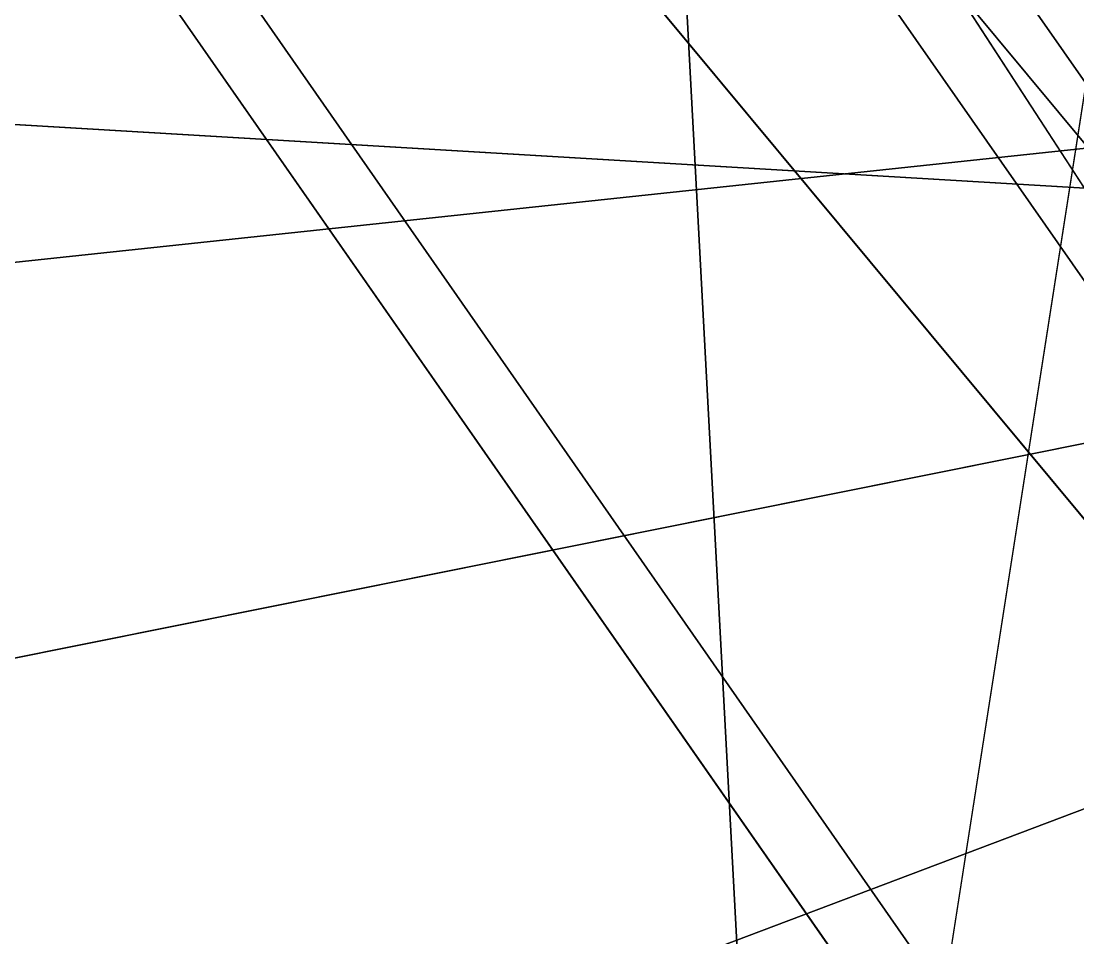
# Model space of a CAD drawing. Header units: metres. Extents: x 503497 to 504361, y 6966567 to 6966857.
# Drawn here: x 504126.1792 to 504126.5202, y 6966701.6028 to 6966701.8985 of the extents above; entities that cross this region are included whole.
import ezdxf

# ---------------------------------------------------------------- set-up
doc = ezdxf.new("R2010")
doc.units = ezdxf.units.M

msp = doc.modelspace()

# ---------------------------------------------------------------- linework, layer by layer
at = {"layer": 'SHADOW_APPROVED_20260111T072000'}
msp.add_lwpolyline([(504126.4679, 6966701.5261), (504126.6349, 6966702.5968), (504053.4611, 6966717.5008), (504053.2941, 6966716.4301), (504126.4679, 6966701.5261)], close=True, dxfattribs=at)
msp.add_lwpolyline([(504124.6436, 6966689.8311), (504125.6223, 6966696.1052), (504122.7613, 6966696.5515), (504123.3955, 6966700.6171), (504123.6735, 6966701.1907), (504124.1841, 6966701.6081), (504124.6865, 6966701.7525), (504126.4679, 6966701.5261), (504126.6349, 6966702.5968), (504125.8564, 6966702.7697), (504125.4218, 6966703.0603), (504125.0625, 6966703.6133), (504124.9683, 6966704.1079), (504125.9354, 6966710.4181), (504127.8093, 6966710.1258), (504128.3574, 6966713.6393), (504140.8554, 6966711.6898), (504140.8554, 6966711.6898), (504140.7719, 6966711.1544), (504144.1851, 6966710.622), (504144.5661, 6966713.0647), (504153.1826, 6966711.7206), (504152.9477, 6966710.2148), (504167.8718, 6966707.8869)], dxfattribs=at)
at = {"layer": 'SHADOW_APPROVED_20260114T072400'}
msp.add_lwpolyline([(504126.4679, 6966701.5261), (504126.6349, 6966702.5968), (504054.6265, 6966716.2355), (504054.4595, 6966715.1648), (504126.4679, 6966701.5261)], close=True, dxfattribs=at)
msp.add_lwpolyline([(504124.6436, 6966689.8311), (504125.6223, 6966696.1052), (504122.7613, 6966696.5515), (504123.3955, 6966700.6171), (504123.6735, 6966701.1907), (504124.1841, 6966701.6081), (504124.6865, 6966701.7525), (504126.4679, 6966701.5261), (504126.6349, 6966702.5968), (504125.8564, 6966702.7697), (504125.4218, 6966703.0603), (504125.0625, 6966703.6133), (504124.9683, 6966704.1079), (504125.9354, 6966710.4181), (504127.8093, 6966710.1258), (504128.3574, 6966713.6393), (504140.8554, 6966711.6898), (504140.8554, 6966711.6898), (504140.7719, 6966711.1544), (504144.1851, 6966710.622), (504144.5661, 6966713.0647), (504153.1826, 6966711.7206), (504152.9477, 6966710.2148), (504167.8718, 6966707.8869)], dxfattribs=at)
at = {"layer": 'SHADOW_APPROVED_20260122T071500'}
msp.add_lwpolyline([(504126.4679, 6966701.5261), (504126.6349, 6966702.5968), (504044.0684, 6966717.3649), (504043.9014, 6966716.2942), (504126.4679, 6966701.5261)], close=True, dxfattribs=at)
msp.add_lwpolyline([(504124.6436, 6966689.8311), (504125.6223, 6966696.1052), (504122.7613, 6966696.5515), (504123.3955, 6966700.6171), (504123.6735, 6966701.1907), (504124.1841, 6966701.6081), (504124.6865, 6966701.7525), (504126.4679, 6966701.5261), (504126.6349, 6966702.5968), (504125.8564, 6966702.7697), (504125.4218, 6966703.0603), (504125.0625, 6966703.6133), (504124.9683, 6966704.1079), (504125.9354, 6966710.4181), (504127.8093, 6966710.1258), (504128.3574, 6966713.6393), (504140.8554, 6966711.6898), (504140.8554, 6966711.6898), (504140.7719, 6966711.1544), (504144.1851, 6966710.622), (504144.5661, 6966713.0647), (504153.1826, 6966711.7206), (504152.9477, 6966710.2148), (504167.8718, 6966707.8869)], dxfattribs=at)
at = {"layer": 'SHADOW_APPROVED_20260124T072500'}
msp.add_lwpolyline([(504126.4679, 6966701.5261), (504126.6349, 6966702.5968), (504050.3918, 6966714.3118), (504050.2248, 6966713.2411), (504126.4679, 6966701.5261)], close=True, dxfattribs=at)
msp.add_lwpolyline([(504124.6436, 6966689.8311), (504125.6223, 6966696.1052), (504122.7613, 6966696.5515), (504123.3955, 6966700.6171), (504123.6735, 6966701.1907), (504124.1841, 6966701.6081), (504124.6865, 6966701.7525), (504126.4679, 6966701.5261), (504126.6349, 6966702.5968), (504125.8564, 6966702.7697), (504125.4218, 6966703.0603), (504125.0625, 6966703.6133), (504124.9683, 6966704.1079), (504125.9354, 6966710.4181), (504127.8093, 6966710.1258), (504128.3574, 6966713.6393), (504140.8554, 6966711.6898), (504140.8554, 6966711.6898), (504140.7719, 6966711.1544), (504144.1851, 6966710.622), (504144.5661, 6966713.0647), (504153.1826, 6966711.7206), (504152.9477, 6966710.2148), (504167.8718, 6966707.8869)], dxfattribs=at)
at = {"layer": 'SHADOW_APPROVED_20260126T071100'}
msp.add_lwpolyline([(504126.4679, 6966701.5261), (504126.6349, 6966702.5968), (504038.2098, 6966717.6426), (504038.0428, 6966716.5719), (504126.4679, 6966701.5261)], close=True, dxfattribs=at)
msp.add_lwpolyline([(504124.6436, 6966689.8311), (504125.6223, 6966696.1052), (504122.7613, 6966696.5515), (504123.3955, 6966700.6171), (504123.6735, 6966701.1907), (504124.1841, 6966701.6081), (504124.6865, 6966701.7525), (504126.4679, 6966701.5261), (504126.6349, 6966702.5968), (504125.8564, 6966702.7697), (504125.4218, 6966703.0603), (504125.0625, 6966703.6133), (504124.9683, 6966704.1079), (504125.9354, 6966710.4181), (504127.8093, 6966710.1258), (504128.3574, 6966713.6393), (504140.8554, 6966711.6898), (504140.8554, 6966711.6898), (504140.7719, 6966711.1544), (504144.1851, 6966710.622), (504144.5661, 6966713.0647), (504153.1826, 6966711.7206), (504152.9477, 6966710.2148), (504167.8718, 6966707.8869)], dxfattribs=at)
at = {"layer": 'SHADOW_APPROVED_20260127T071900'}
msp.add_lwpolyline([(504126.4679, 6966701.5261), (504126.6349, 6966702.5968), (504044.292, 6966715.0894), (504044.125, 6966714.0187), (504126.4679, 6966701.5261)], close=True, dxfattribs=at)
msp.add_lwpolyline([(504124.6436, 6966689.8311), (504125.6223, 6966696.1052), (504122.7613, 6966696.5515), (504123.3955, 6966700.6171), (504123.6735, 6966701.1907), (504124.1841, 6966701.6081), (504124.6865, 6966701.7525), (504126.4679, 6966701.5261), (504126.6349, 6966702.5968), (504125.8564, 6966702.7697), (504125.4218, 6966703.0603), (504125.0625, 6966703.6133), (504124.9683, 6966704.1079), (504125.9354, 6966710.4181), (504127.8093, 6966710.1258), (504128.3574, 6966713.6393), (504140.8554, 6966711.6898), (504140.8554, 6966711.6898), (504140.7719, 6966711.1544), (504144.1851, 6966710.622), (504144.5661, 6966713.0647), (504153.1826, 6966711.7206), (504152.9477, 6966710.2148), (504167.8718, 6966707.8869)], dxfattribs=at)
at = {"layer": 'SHADOW_APPROVED_20260129T071100'}
msp.add_lwpolyline([(504126.4679, 6966701.5261), (504126.6349, 6966702.5968), (504036.1892, 6966716.8156), (504036.0222, 6966715.7449), (504126.4679, 6966701.5261)], close=True, dxfattribs=at)
msp.add_lwpolyline([(504124.6436, 6966689.8311), (504125.6223, 6966696.1052), (504122.7613, 6966696.5515), (504123.3955, 6966700.6171), (504123.6735, 6966701.1907), (504124.1841, 6966701.6081), (504124.6865, 6966701.7525), (504126.4679, 6966701.5261), (504126.6349, 6966702.5968), (504125.8564, 6966702.7697), (504125.4218, 6966703.0603), (504125.0625, 6966703.6133), (504124.9683, 6966704.1079), (504125.9354, 6966710.4181), (504127.8093, 6966710.1258), (504128.3574, 6966713.6393), (504140.8554, 6966711.6898), (504140.8554, 6966711.6898), (504140.7719, 6966711.1544), (504144.1851, 6966710.622), (504144.5661, 6966713.0647), (504153.1826, 6966711.7206), (504152.9477, 6966710.2148), (504167.8718, 6966707.8869)], dxfattribs=at)
at = {"layer": 'SHADOW_APPROVED_20260130T071100'}
msp.add_lwpolyline([(504126.4679, 6966701.5261), (504126.6349, 6966702.5968), (504035.503, 6966716.511), (504035.336, 6966715.4403), (504126.4679, 6966701.5261)], close=True, dxfattribs=at)
msp.add_lwpolyline([(504124.6436, 6966689.8311), (504125.6223, 6966696.1052), (504122.7613, 6966696.5515), (504123.3955, 6966700.6171), (504123.6735, 6966701.1907), (504124.1841, 6966701.6081), (504124.6865, 6966701.7525), (504126.4679, 6966701.5261), (504126.6349, 6966702.5968), (504125.8564, 6966702.7697), (504125.4218, 6966703.0603), (504125.0625, 6966703.6133), (504124.9683, 6966704.1079), (504125.9354, 6966710.4181), (504127.8093, 6966710.1258), (504128.3574, 6966713.6393), (504140.8554, 6966711.6898), (504140.8554, 6966711.6898), (504140.7719, 6966711.1544), (504144.1851, 6966710.622), (504144.5661, 6966713.0647), (504153.1826, 6966711.7206), (504152.9477, 6966710.2148), (504167.8718, 6966707.8869)], dxfattribs=at)
at = {"layer": 'SHADOW_APPROVED_20260203T070000'}
msp.add_lwpolyline([(504126.4679, 6966701.5261), (504126.6349, 6966702.5968), (504020.6107, 6966718.8982), (504020.4437, 6966717.8275), (504126.4679, 6966701.5261)], close=True, dxfattribs=at)
msp.add_lwpolyline([(504124.6436, 6966689.8311), (504125.6223, 6966696.1052), (504122.7613, 6966696.5515), (504123.3955, 6966700.6171), (504123.6735, 6966701.1907), (504124.1841, 6966701.6081), (504124.6865, 6966701.7525), (504126.4679, 6966701.5261), (504126.6349, 6966702.5968), (504125.8564, 6966702.7697), (504125.4218, 6966703.0603), (504125.0625, 6966703.6133), (504124.9683, 6966704.1079), (504125.9354, 6966710.4181), (504127.8093, 6966710.1258), (504128.3574, 6966713.6393), (504140.8554, 6966711.6898), (504140.8554, 6966711.6898), (504140.7719, 6966711.1544), (504144.1851, 6966710.622), (504144.5661, 6966713.0647), (504153.1826, 6966711.7206), (504152.9477, 6966710.2148), (504167.8718, 6966707.8869)], dxfattribs=at)
at = {"layer": 'SHADOW_APPROVED_20260314T074000'}
msp.add_lwpolyline([(504124.6436, 6966689.8311), (504125.6223, 6966696.1052), (504122.7613, 6966696.5515), (504123.3955, 6966700.6171), (504123.6735, 6966701.1907), (504124.1841, 6966701.6081), (504124.6865, 6966701.7525), (504126.4679, 6966701.5261), (504126.6349, 6966702.5968), (504125.8564, 6966702.7697), (504125.4218, 6966703.0603), (504125.0625, 6966703.6133), (504124.9683, 6966704.1079), (504125.9354, 6966710.4181), (504127.8093, 6966710.1258), (504128.3574, 6966713.6393), (504140.8554, 6966711.6898), (504140.8554, 6966711.6898), (504140.7719, 6966711.1544), (504144.1851, 6966710.622), (504144.5661, 6966713.0647), (504153.1826, 6966711.7206), (504152.9477, 6966710.2148), (504167.8718, 6966707.8869)], dxfattribs=at)
msp.add_lwpolyline([(504126.4679, 6966701.5261), (504126.6349, 6966702.5968), (504038.8804, 6966687.1404), (504038.7134, 6966686.0697), (504126.4679, 6966701.5261)], close=True, dxfattribs=at)
at = {"layer": 'SHADOW_APPROVED_20260426T070000'}
msp.add_lwpolyline([(504124.6436, 6966689.8311), (504125.6223, 6966696.1052), (504122.7613, 6966696.5515), (504123.3955, 6966700.6171), (504123.6735, 6966701.1907), (504124.1841, 6966701.6081), (504124.6865, 6966701.7525), (504126.4679, 6966701.5261), (504126.6349, 6966702.5968), (504125.8564, 6966702.7697), (504125.4218, 6966703.0603), (504125.0625, 6966703.6133), (504124.9683, 6966704.1079), (504125.9354, 6966710.4181), (504127.8093, 6966710.1258), (504128.3574, 6966713.6393), (504140.8554, 6966711.6898), (504140.8554, 6966711.6898), (504140.7719, 6966711.1544), (504144.1851, 6966710.622), (504144.5661, 6966713.0647), (504153.1826, 6966711.7206), (504152.9477, 6966710.2148), (504167.8718, 6966707.8869)], dxfattribs=at)
for points in [[(504144.5661, 6966713.0647), (504153.1826, 6966711.7206), (503936.055, 6966629.6588), (503927.4385, 6966631.0029), (504144.5661, 6966713.0647)], [(504153.1826, 6966711.7206), (504152.9477, 6966710.2148), (503935.8201, 6966628.153), (503936.055, 6966629.6588), (504153.1826, 6966711.7206)], [(504126.4679, 6966701.5261), (504126.6349, 6966702.5968), (503909.5073, 6966620.535), (503909.3403, 6966619.4643), (504126.4679, 6966701.5261)]]:
    msp.add_lwpolyline(points, close=True, dxfattribs=at)
at = {"layer": 'SHADOW_APPROVED_20260621T090000'}
msp.add_lwpolyline([(504124.6436, 6966689.8311), (504125.6223, 6966696.1052), (504122.7613, 6966696.5515), (504123.3955, 6966700.6171), (504123.6735, 6966701.1907), (504124.1841, 6966701.6081), (504124.6865, 6966701.7525), (504126.4679, 6966701.5261), (504126.6349, 6966702.5968), (504125.8564, 6966702.7697), (504125.4218, 6966703.0603), (504125.0625, 6966703.6133), (504124.9683, 6966704.1079), (504125.9354, 6966710.4181), (504127.8093, 6966710.1258), (504128.3574, 6966713.6393), (504140.8554, 6966711.6898), (504140.8554, 6966711.6898), (504140.7719, 6966711.1544), (504144.1851, 6966710.622), (504144.5661, 6966713.0647), (504153.1826, 6966711.7206), (504152.9477, 6966710.2148), (504167.8718, 6966707.8869)], dxfattribs=at)
msp.add_lwpolyline([(504126.4679, 6966701.5261), (504126.6349, 6966702.5968), (504068.1186, 6966639.6652), (504067.9516, 6966638.5945), (504126.4679, 6966701.5261)], close=True, dxfattribs=at)
at = {"layer": 'SHADOW_APPROVED_20260621T120000'}
msp.add_lwpolyline([(504124.6436, 6966689.8311), (504125.6223, 6966696.1052), (504122.7613, 6966696.5515), (504123.3955, 6966700.6171), (504123.6735, 6966701.1907), (504124.1841, 6966701.6081), (504124.6865, 6966701.7525), (504126.4679, 6966701.5261), (504126.6349, 6966702.5968), (504125.8564, 6966702.7697), (504125.4218, 6966703.0603), (504125.0625, 6966703.6133), (504124.9683, 6966704.1079), (504125.9354, 6966710.4181), (504127.8093, 6966710.1258), (504128.3574, 6966713.6393), (504140.8554, 6966711.6898), (504140.8554, 6966711.6898), (504140.7719, 6966711.1544), (504144.1851, 6966710.622), (504144.5661, 6966713.0647), (504153.1826, 6966711.7206), (504152.9477, 6966710.2148), (504167.8718, 6966707.8869)], dxfattribs=at)
for points in [[(504124.9683, 6966704.1079), (504125.9354, 6966710.4181), (504128.5564, 6966661.7453), (504127.5893, 6966655.4351), (504124.9683, 6966704.1079)], [(504125.9354, 6966710.4181), (504127.8093, 6966710.1258), (504130.4303, 6966661.453), (504128.5564, 6966661.7453), (504125.9354, 6966710.4181)], [(504126.4679, 6966701.5261), (504126.6349, 6966702.5968), (504129.2559, 6966653.924), (504129.0889, 6966652.8533), (504126.4679, 6966701.5261)]]:
    msp.add_lwpolyline(points, close=True, dxfattribs=at)
at = {"layer": 'SHADOW_APPROVED_20260621T140000'}
msp.add_lwpolyline([(504124.6436, 6966689.8311), (504125.6223, 6966696.1052), (504122.7613, 6966696.5515), (504123.3955, 6966700.6171), (504123.6735, 6966701.1907), (504124.1841, 6966701.6081), (504124.6865, 6966701.7525), (504126.4679, 6966701.5261), (504126.6349, 6966702.5968), (504125.8564, 6966702.7697), (504125.4218, 6966703.0603), (504125.0625, 6966703.6133), (504124.9683, 6966704.1079), (504125.9354, 6966710.4181), (504127.8093, 6966710.1258), (504128.3574, 6966713.6393), (504140.8554, 6966711.6898), (504140.8554, 6966711.6898), (504140.7719, 6966711.1544), (504144.1851, 6966710.622), (504144.5661, 6966713.0647), (504153.1826, 6966711.7206), (504152.9477, 6966710.2148), (504167.8718, 6966707.8869)], dxfattribs=at)
for points in [[(504124.9683, 6966704.1079), (504125.9354, 6966710.4181), (504164.8451, 6966654.6121), (504163.878, 6966648.3019), (504124.9683, 6966704.1079)], [(504125.0625, 6966703.6133), (504124.9683, 6966704.1079), (504163.878, 6966648.3019), (504163.9722, 6966647.8073), (504125.0625, 6966703.6133)], [(504125.4218, 6966703.0603), (504125.0625, 6966703.6133), (504163.9722, 6966647.8073), (504164.3315, 6966647.2543), (504125.4218, 6966703.0603)], [(504125.8564, 6966702.7697), (504125.4218, 6966703.0603), (504164.3315, 6966647.2543), (504164.7661, 6966646.9637), (504125.8564, 6966702.7697)], [(504126.6349, 6966702.5968), (504125.8564, 6966702.7697), (504164.7661, 6966646.9637), (504165.5446, 6966646.7908), (504126.6349, 6966702.5968)], [(504126.4679, 6966701.5261), (504126.6349, 6966702.5968), (504165.5446, 6966646.7908), (504165.3776, 6966645.7201), (504126.4679, 6966701.5261)]]:
    msp.add_lwpolyline(points, close=True, dxfattribs=at)
at = {"layer": 'SHADOW_APPROVED_20260621T150000'}
msp.add_lwpolyline([(504124.6436, 6966689.8311), (504125.6223, 6966696.1052), (504122.7613, 6966696.5515), (504123.3955, 6966700.6171), (504123.6735, 6966701.1907), (504124.1841, 6966701.6081), (504124.6865, 6966701.7525), (504126.4679, 6966701.5261), (504126.6349, 6966702.5968), (504125.8564, 6966702.7697), (504125.4218, 6966703.0603), (504125.0625, 6966703.6133), (504124.9683, 6966704.1079), (504125.9354, 6966710.4181), (504127.8093, 6966710.1258), (504128.3574, 6966713.6393), (504140.8554, 6966711.6898), (504140.8554, 6966711.6898), (504140.7719, 6966711.1544), (504144.1851, 6966710.622), (504144.5661, 6966713.0647), (504153.1826, 6966711.7206), (504152.9477, 6966710.2148), (504167.8718, 6966707.8869)], dxfattribs=at)
msp.add_lwpolyline([(504126.4679, 6966701.5261), (504126.6349, 6966702.5968), (504199.915, 6966633.594), (504199.748, 6966632.5233), (504126.4679, 6966701.5261)], close=True, dxfattribs=at)
at = {"layer": 'SHADOW_APPROVED_20260621T160000'}
msp.add_lwpolyline([(504124.6436, 6966689.8311), (504125.6223, 6966696.1052), (504122.7613, 6966696.5515), (504123.3955, 6966700.6171), (504123.6735, 6966701.1907), (504124.1841, 6966701.6081), (504124.6865, 6966701.7525), (504126.4679, 6966701.5261), (504126.6349, 6966702.5968), (504125.8564, 6966702.7697), (504125.4218, 6966703.0603), (504125.0625, 6966703.6133), (504124.9683, 6966704.1079), (504125.9354, 6966710.4181), (504127.8093, 6966710.1258), (504128.3574, 6966713.6393), (504140.8554, 6966711.6898), (504140.8554, 6966711.6898), (504140.7719, 6966711.1544), (504144.1851, 6966710.622), (504144.5661, 6966713.0647), (504153.1826, 6966711.7206), (504152.9477, 6966710.2148), (504167.8718, 6966707.8869)], dxfattribs=at)
msp.add_lwpolyline([(504126.4679, 6966701.5261), (504126.6349, 6966702.5968), (504294.8911, 6966589.497), (504294.7241, 6966588.4263), (504126.4679, 6966701.5261)], close=True, dxfattribs=at)
at = {"layer": 'SHADOW_APPROVED_20261019T053000'}
msp.add_lwpolyline([(504126.4679, 6966701.5261), (504126.6349, 6966702.5968), (503549.8792, 6966794.7296), (503549.7122, 6966793.6589), (504126.4679, 6966701.5261)], close=True, dxfattribs=at)
msp.add_lwpolyline([(504124.6436, 6966689.8311), (504125.6223, 6966696.1052), (504122.7613, 6966696.5515), (504123.3955, 6966700.6171), (504123.6735, 6966701.1907), (504124.1841, 6966701.6081), (504124.6865, 6966701.7525), (504126.4679, 6966701.5261), (504126.6349, 6966702.5968), (504125.8564, 6966702.7697), (504125.4218, 6966703.0603), (504125.0625, 6966703.6133), (504124.9683, 6966704.1079), (504125.9354, 6966710.4181), (504127.8093, 6966710.1258), (504128.3574, 6966713.6393), (504140.8554, 6966711.6898), (504140.8554, 6966711.6898), (504140.7719, 6966711.1544), (504144.1851, 6966710.622), (504144.5661, 6966713.0647), (504153.1826, 6966711.7206), (504152.9477, 6966710.2148), (504167.8718, 6966707.8869)], dxfattribs=at)
at = {"layer": 'SHADOW_APPROVED_20261112T063500'}
msp.add_lwpolyline([(504126.4679, 6966701.5261), (504126.6349, 6966702.5968), (504028.3566, 6966718.551), (504028.1896, 6966717.4803), (504126.4679, 6966701.5261)], close=True, dxfattribs=at)
msp.add_lwpolyline([(504124.6436, 6966689.8311), (504125.6223, 6966696.1052), (504122.7613, 6966696.5515), (504123.3955, 6966700.6171), (504123.6735, 6966701.1907), (504124.1841, 6966701.6081), (504124.6865, 6966701.7525), (504126.4679, 6966701.5261), (504126.6349, 6966702.5968), (504125.8564, 6966702.7697), (504125.4218, 6966703.0603), (504125.0625, 6966703.6133), (504124.9683, 6966704.1079), (504125.9354, 6966710.4181), (504127.8093, 6966710.1258), (504128.3574, 6966713.6393), (504140.8554, 6966711.6898), (504140.8554, 6966711.6898), (504140.7719, 6966711.1544), (504144.1851, 6966710.622), (504144.5661, 6966713.0647), (504153.1826, 6966711.7206), (504152.9477, 6966710.2148), (504167.8718, 6966707.8869)], dxfattribs=at)
at = {"layer": 'SHADOW_APPROVED_20261113T063500'}
msp.add_lwpolyline([(504126.4679, 6966701.5261), (504126.6349, 6966702.5968), (504028.8248, 6966718.9665), (504028.6578, 6966717.8958), (504126.4679, 6966701.5261)], close=True, dxfattribs=at)
msp.add_lwpolyline([(504124.6436, 6966689.8311), (504125.6223, 6966696.1052), (504122.7613, 6966696.5515), (504123.3955, 6966700.6171), (504123.6735, 6966701.1907), (504124.1841, 6966701.6081), (504124.6865, 6966701.7525), (504126.4679, 6966701.5261), (504126.6349, 6966702.5968), (504125.8564, 6966702.7697), (504125.4218, 6966703.0603), (504125.0625, 6966703.6133), (504124.9683, 6966704.1079), (504125.9354, 6966710.4181), (504127.8093, 6966710.1258), (504128.3574, 6966713.6393), (504140.8554, 6966711.6898), (504140.8554, 6966711.6898), (504140.7719, 6966711.1544), (504144.1851, 6966710.622), (504144.5661, 6966713.0647), (504153.1826, 6966711.7206), (504152.9477, 6966710.2148), (504167.8718, 6966707.8869)], dxfattribs=at)
at = {"layer": 'SHADOW_APPROVED_20261122T065200'}
msp.add_lwpolyline([(504126.4679, 6966701.5261), (504126.6349, 6966702.5968), (504046.4708, 6966717.0476), (504046.3038, 6966715.9769), (504126.4679, 6966701.5261)], close=True, dxfattribs=at)
msp.add_lwpolyline([(504124.6436, 6966689.8311), (504125.6223, 6966696.1052), (504122.7613, 6966696.5515), (504123.3955, 6966700.6171), (504123.6735, 6966701.1907), (504124.1841, 6966701.6081), (504124.6865, 6966701.7525), (504126.4679, 6966701.5261), (504126.6349, 6966702.5968), (504125.8564, 6966702.7697), (504125.4218, 6966703.0603), (504125.0625, 6966703.6133), (504124.9683, 6966704.1079), (504125.9354, 6966710.4181), (504127.8093, 6966710.1258), (504128.3574, 6966713.6393), (504140.8554, 6966711.6898), (504140.8554, 6966711.6898), (504140.7719, 6966711.1544), (504144.1851, 6966710.622), (504144.5661, 6966713.0647), (504153.1826, 6966711.7206), (504152.9477, 6966710.2148), (504167.8718, 6966707.8869)], dxfattribs=at)
at = {"layer": 'SHADOW_APPROVED_20261123T070300'}
msp.add_lwpolyline([(504126.4679, 6966701.5261), (504126.6349, 6966702.5968), (504054.238, 6966714.6033), (504054.071, 6966713.5326), (504126.4679, 6966701.5261)], close=True, dxfattribs=at)
msp.add_lwpolyline([(504124.6436, 6966689.8311), (504125.6223, 6966696.1052), (504122.7613, 6966696.5515), (504123.3955, 6966700.6171), (504123.6735, 6966701.1907), (504124.1841, 6966701.6081), (504124.6865, 6966701.7525), (504126.4679, 6966701.5261), (504126.6349, 6966702.5968), (504125.8564, 6966702.7697), (504125.4218, 6966703.0603), (504125.0625, 6966703.6133), (504124.9683, 6966704.1079), (504125.9354, 6966710.4181), (504127.8093, 6966710.1258), (504128.3574, 6966713.6393), (504140.8554, 6966711.6898), (504140.8554, 6966711.6898), (504140.7719, 6966711.1544), (504144.1851, 6966710.622), (504144.5661, 6966713.0647), (504153.1826, 6966711.7206), (504152.9477, 6966710.2148), (504167.8718, 6966707.8869)], dxfattribs=at)
at = {"layer": 'SHADOW_APPROVED_20261221T090000'}
msp.add_lwpolyline([(504124.6436, 6966689.8311), (504125.6223, 6966696.1052), (504122.7613, 6966696.5515), (504123.3955, 6966700.6171), (504123.6735, 6966701.1907), (504124.1841, 6966701.6081), (504124.6865, 6966701.7525), (504126.4679, 6966701.5261), (504126.6349, 6966702.5968), (504125.8564, 6966702.7697), (504125.4218, 6966703.0603), (504125.0625, 6966703.6133), (504124.9683, 6966704.1079), (504125.9354, 6966710.4181), (504127.8093, 6966710.1258), (504128.3574, 6966713.6393), (504140.8554, 6966711.6898), (504140.8554, 6966711.6898), (504140.7719, 6966711.1544), (504144.1851, 6966710.622), (504144.5661, 6966713.0647), (504153.1826, 6966711.7206), (504152.9477, 6966710.2148), (504167.8718, 6966707.8869)], dxfattribs=at)
for points in [[(504144.9755, 6966700.7471), (504145.7767, 6966705.8835), (504112.0058, 6966707.8921), (504111.2046, 6966702.7557), (504144.9755, 6966700.7471)], [(504126.4679, 6966701.5261), (504126.6349, 6966702.5968), (504096.3802, 6966704.3962), (504096.2132, 6966703.3255), (504126.4679, 6966701.5261)], [(504141.9137, 6966701.2247), (504144.9755, 6966700.7471), (504111.2046, 6966702.7557), (504108.1428, 6966703.2333), (504141.9137, 6966701.2247)]]:
    msp.add_lwpolyline(points, close=True, dxfattribs=at)
at = {"layer": 'SHADOW_APPROVED_20261221T120000'}
msp.add_lwpolyline([(504124.6436, 6966689.8311), (504125.6223, 6966696.1052), (504122.7613, 6966696.5515), (504123.3955, 6966700.6171), (504123.6735, 6966701.1907), (504124.1841, 6966701.6081), (504124.6865, 6966701.7525), (504126.4679, 6966701.5261), (504126.6349, 6966702.5968), (504125.8564, 6966702.7697), (504125.4218, 6966703.0603), (504125.0625, 6966703.6133), (504124.9683, 6966704.1079), (504125.9354, 6966710.4181), (504127.8093, 6966710.1258), (504128.3574, 6966713.6393), (504140.8554, 6966711.6898), (504140.8554, 6966711.6898), (504140.7719, 6966711.1544), (504144.1851, 6966710.622), (504144.5661, 6966713.0647), (504153.1826, 6966711.7206), (504152.9477, 6966710.2148), (504167.8718, 6966707.8869)], dxfattribs=at)
for points in [[(504125.0625, 6966703.6133), (504124.9683, 6966704.1079), (504127.2408, 6966701.3771), (504127.335, 6966700.8825), (504125.0625, 6966703.6133)], [(504125.4218, 6966703.0603), (504125.0625, 6966703.6133), (504127.335, 6966700.8825), (504127.6943, 6966700.3295), (504125.4218, 6966703.0603)], [(504125.8564, 6966702.7697), (504125.4218, 6966703.0603), (504127.6943, 6966700.3295), (504128.1289, 6966700.0389), (504125.8564, 6966702.7697)], [(504126.4679, 6966701.5261), (504126.6349, 6966702.5968), (504128.9074, 6966699.866), (504128.7404, 6966698.7953), (504126.4679, 6966701.5261)]]:
    msp.add_lwpolyline(points, close=True, dxfattribs=at)
at = {"layer": 'SHADOW_APPROVED_20261221T150000'}
msp.add_lwpolyline([(504124.6436, 6966689.8311), (504125.6223, 6966696.1052), (504122.7613, 6966696.5515), (504123.3955, 6966700.6171), (504123.6735, 6966701.1907), (504124.1841, 6966701.6081), (504124.6865, 6966701.7525), (504126.4679, 6966701.5261), (504126.6349, 6966702.5968), (504125.8564, 6966702.7697), (504125.4218, 6966703.0603), (504125.0625, 6966703.6133), (504124.9683, 6966704.1079), (504125.9354, 6966710.4181), (504127.8093, 6966710.1258), (504128.3574, 6966713.6393), (504140.8554, 6966711.6898), (504140.8554, 6966711.6898), (504140.7719, 6966711.1544), (504144.1851, 6966710.622), (504144.5661, 6966713.0647), (504153.1826, 6966711.7206), (504152.9477, 6966710.2148), (504167.8718, 6966707.8869)], dxfattribs=at)
for points in [[(504126.4679, 6966701.5261), (504126.6349, 6966702.5968), (504164.3288, 6966706.6171), (504164.1618, 6966705.5464), (504126.4679, 6966701.5261)], [(504124.1841, 6966701.6081), (504124.6865, 6966701.7525), (504162.3804, 6966705.7728), (504161.878, 6966705.6284), (504124.1841, 6966701.6081)], [(504123.6735, 6966701.1907), (504124.1841, 6966701.6081), (504161.878, 6966705.6284), (504161.3674, 6966705.211), (504123.6735, 6966701.1907)]]:
    msp.add_lwpolyline(points, close=True, dxfattribs=at)
at = {"layer": 'SHADOW_APPROVED_20261221T160000'}
for points in [[(504126.4679, 6966701.5261), (504126.6349, 6966702.5968), (504186.1967, 6966714.5486), (504186.0297, 6966713.4779), (504126.4679, 6966701.5261)], [(504123.6735, 6966701.1907), (504124.1841, 6966701.6081), (504183.7459, 6966713.5599), (504183.2353, 6966713.1425), (504123.6735, 6966701.1907)], [(504123.3955, 6966700.6171), (504123.6735, 6966701.1907), (504183.2353, 6966713.1425), (504182.9573, 6966712.5689), (504123.3955, 6966700.6171)]]:
    msp.add_lwpolyline(points, close=True, dxfattribs=at)
msp.add_lwpolyline([(504124.6436, 6966689.8311), (504125.6223, 6966696.1052), (504122.7613, 6966696.5515), (504123.3955, 6966700.6171), (504123.6735, 6966701.1907), (504124.1841, 6966701.6081), (504124.6865, 6966701.7525), (504126.4679, 6966701.5261), (504126.6349, 6966702.5968), (504125.8564, 6966702.7697), (504125.4218, 6966703.0603), (504125.0625, 6966703.6133), (504124.9683, 6966704.1079), (504125.9354, 6966710.4181), (504127.8093, 6966710.1258), (504128.3574, 6966713.6393), (504140.8554, 6966711.6898), (504140.8554, 6966711.6898), (504140.7719, 6966711.1544), (504144.1851, 6966710.622), (504144.5661, 6966713.0647), (504153.1826, 6966711.7206), (504152.9477, 6966710.2148), (504167.8718, 6966707.8869)], dxfattribs=at)
at = {"layer": 'SHADOW_APPROVED_20261221T170000'}
msp.add_lwpolyline([(504126.4679, 6966701.5261), (504126.6349, 6966702.5968), (504229.8348, 6966733.4844), (504229.6678, 6966732.4137), (504126.4679, 6966701.5261)], close=True, dxfattribs=at)
msp.add_lwpolyline([(504124.6436, 6966689.8311), (504125.6223, 6966696.1052), (504122.7613, 6966696.5515), (504123.3955, 6966700.6171), (504123.6735, 6966701.1907), (504124.1841, 6966701.6081), (504124.6865, 6966701.7525), (504126.4679, 6966701.5261), (504126.6349, 6966702.5968), (504125.8564, 6966702.7697), (504125.4218, 6966703.0603), (504125.0625, 6966703.6133), (504124.9683, 6966704.1079), (504125.9354, 6966710.4181), (504127.8093, 6966710.1258), (504128.3574, 6966713.6393), (504140.8554, 6966711.6898), (504140.8554, 6966711.6898), (504140.7719, 6966711.1544), (504144.1851, 6966710.622), (504144.5661, 6966713.0647), (504153.1826, 6966711.7206), (504152.9477, 6966710.2148), (504167.8718, 6966707.8869)], dxfattribs=at)
at = {"layer": 'SHADOW_COMPARATOR_RL48_20260111T072000'}
msp.add_lwpolyline([(504124.6436, 6966689.8311), (504125.6223, 6966696.1052), (504122.7613, 6966696.5515), (504123.3955, 6966700.6171), (504123.6735, 6966701.1907), (504124.1841, 6966701.6081), (504124.6865, 6966701.7525), (504126.4679, 6966701.5261), (504126.6349, 6966702.5968), (504125.8564, 6966702.7697), (504125.4218, 6966703.0603), (504125.0625, 6966703.6133), (504124.9683, 6966704.1079), (504125.9354, 6966710.4181), (504127.8093, 6966710.1258), (504128.3574, 6966713.6393), (504140.8554, 6966711.6898), (504140.8554, 6966711.6898), (504140.7719, 6966711.1544), (504144.1851, 6966710.622), (504144.5661, 6966713.0647), (504153.1826, 6966711.7206), (504152.9477, 6966710.2148), (504167.8718, 6966707.8869)], dxfattribs=at)
msp.add_lwpolyline([(504126.4679, 6966701.5261), (504126.6349, 6966702.5968), (504081.0076, 6966711.8902), (504080.8406, 6966710.8195), (504126.4679, 6966701.5261)], close=True, dxfattribs=at)
at = {"layer": 'SHADOW_COMPARATOR_RL48_20260114T072400'}
msp.add_lwpolyline([(504124.6436, 6966689.8311), (504125.6223, 6966696.1052), (504122.7613, 6966696.5515), (504123.3955, 6966700.6171), (504123.6735, 6966701.1907), (504124.1841, 6966701.6081), (504124.6865, 6966701.7525), (504126.4679, 6966701.5261), (504126.6349, 6966702.5968), (504125.8564, 6966702.7697), (504125.4218, 6966703.0603), (504125.0625, 6966703.6133), (504124.9683, 6966704.1079), (504125.9354, 6966710.4181), (504127.8093, 6966710.1258), (504128.3574, 6966713.6393), (504140.8554, 6966711.6898), (504140.8554, 6966711.6898), (504140.7719, 6966711.1544), (504144.1851, 6966710.622), (504144.5661, 6966713.0647), (504153.1826, 6966711.7206), (504152.9477, 6966710.2148), (504167.8718, 6966707.8869)], dxfattribs=at)
msp.add_lwpolyline([(504126.4679, 6966701.5261), (504126.6349, 6966702.5968), (504081.7343, 6966711.1012), (504081.5673, 6966710.0305), (504126.4679, 6966701.5261)], close=True, dxfattribs=at)
at = {"layer": 'SHADOW_COMPARATOR_RL48_20260122T071500'}
msp.add_lwpolyline([(504124.6436, 6966689.8311), (504125.6223, 6966696.1052), (504122.7613, 6966696.5515), (504123.3955, 6966700.6171), (504123.6735, 6966701.1907), (504124.1841, 6966701.6081), (504124.6865, 6966701.7525), (504126.4679, 6966701.5261), (504126.6349, 6966702.5968), (504125.8564, 6966702.7697), (504125.4218, 6966703.0603), (504125.0625, 6966703.6133), (504124.9683, 6966704.1079), (504125.9354, 6966710.4181), (504127.8093, 6966710.1258), (504128.3574, 6966713.6393), (504140.8554, 6966711.6898), (504140.8554, 6966711.6898), (504140.7719, 6966711.1544), (504144.1851, 6966710.622), (504144.5661, 6966713.0647), (504153.1826, 6966711.7206), (504152.9477, 6966710.2148), (504167.8718, 6966707.8869)], dxfattribs=at)
msp.add_lwpolyline([(504126.4679, 6966701.5261), (504126.6349, 6966702.5968), (504075.1508, 6966711.8054), (504074.9838, 6966710.7347), (504126.4679, 6966701.5261)], close=True, dxfattribs=at)
at = {"layer": 'SHADOW_COMPARATOR_RL48_20260124T072500'}
msp.add_lwpolyline([(504124.6436, 6966689.8311), (504125.6223, 6966696.1052), (504122.7613, 6966696.5515), (504123.3955, 6966700.6171), (504123.6735, 6966701.1907), (504124.1841, 6966701.6081), (504124.6865, 6966701.7525), (504126.4679, 6966701.5261), (504126.6349, 6966702.5968), (504125.8564, 6966702.7697), (504125.4218, 6966703.0603), (504125.0625, 6966703.6133), (504124.9683, 6966704.1079), (504125.9354, 6966710.4181), (504127.8093, 6966710.1258), (504128.3574, 6966713.6393), (504140.8554, 6966711.6898), (504140.8554, 6966711.6898), (504140.7719, 6966711.1544), (504144.1851, 6966710.622), (504144.5661, 6966713.0647), (504153.1826, 6966711.7206), (504152.9477, 6966710.2148), (504167.8718, 6966707.8869)], dxfattribs=at)
msp.add_lwpolyline([(504126.4679, 6966701.5261), (504126.6349, 6966702.5968), (504079.0937, 6966709.9017), (504078.9267, 6966708.831), (504126.4679, 6966701.5261)], close=True, dxfattribs=at)
at = {"layer": 'SHADOW_COMPARATOR_RL48_20260126T071100'}
msp.add_lwpolyline([(504124.6436, 6966689.8311), (504125.6223, 6966696.1052), (504122.7613, 6966696.5515), (504123.3955, 6966700.6171), (504123.6735, 6966701.1907), (504124.1841, 6966701.6081), (504124.6865, 6966701.7525), (504126.4679, 6966701.5261), (504126.6349, 6966702.5968), (504125.8564, 6966702.7697), (504125.4218, 6966703.0603), (504125.0625, 6966703.6133), (504124.9683, 6966704.1079), (504125.9354, 6966710.4181), (504127.8093, 6966710.1258), (504128.3574, 6966713.6393), (504140.8554, 6966711.6898), (504140.8554, 6966711.6898), (504140.7719, 6966711.1544), (504144.1851, 6966710.622), (504144.5661, 6966713.0647), (504153.1826, 6966711.7206), (504152.9477, 6966710.2148), (504167.8718, 6966707.8869)], dxfattribs=at)
msp.add_lwpolyline([(504126.4679, 6966701.5261), (504126.6349, 6966702.5968), (504071.4977, 6966711.9786), (504071.3307, 6966710.9079), (504126.4679, 6966701.5261)], close=True, dxfattribs=at)
at = {"layer": 'SHADOW_COMPARATOR_RL48_20260127T071900'}
msp.add_lwpolyline([(504124.6436, 6966689.8311), (504125.6223, 6966696.1052), (504122.7613, 6966696.5515), (504123.3955, 6966700.6171), (504123.6735, 6966701.1907), (504124.1841, 6966701.6081), (504124.6865, 6966701.7525), (504126.4679, 6966701.5261), (504126.6349, 6966702.5968), (504125.8564, 6966702.7697), (504125.4218, 6966703.0603), (504125.0625, 6966703.6133), (504124.9683, 6966704.1079), (504125.9354, 6966710.4181), (504127.8093, 6966710.1258), (504128.3574, 6966713.6393), (504140.8554, 6966711.6898), (504140.8554, 6966711.6898), (504140.7719, 6966711.1544), (504144.1851, 6966710.622), (504144.5661, 6966713.0647), (504153.1826, 6966711.7206), (504152.9477, 6966710.2148), (504167.8718, 6966707.8869)], dxfattribs=at)
msp.add_lwpolyline([(504126.4679, 6966701.5261), (504126.6349, 6966702.5968), (504075.2902, 6966710.3865), (504075.1232, 6966709.3158), (504126.4679, 6966701.5261)], close=True, dxfattribs=at)
at = {"layer": 'SHADOW_COMPARATOR_RL48_20260129T071100'}
msp.add_lwpolyline([(504124.6436, 6966689.8311), (504125.6223, 6966696.1052), (504122.7613, 6966696.5515), (504123.3955, 6966700.6171), (504123.6735, 6966701.1907), (504124.1841, 6966701.6081), (504124.6865, 6966701.7525), (504126.4679, 6966701.5261), (504126.6349, 6966702.5968), (504125.8564, 6966702.7697), (504125.4218, 6966703.0603), (504125.0625, 6966703.6133), (504124.9683, 6966704.1079), (504125.9354, 6966710.4181), (504127.8093, 6966710.1258), (504128.3574, 6966713.6393), (504140.8554, 6966711.6898), (504140.8554, 6966711.6898), (504140.7719, 6966711.1544), (504144.1851, 6966710.622), (504144.5661, 6966713.0647), (504153.1826, 6966711.7206), (504152.9477, 6966710.2148), (504167.8718, 6966707.8869)], dxfattribs=at)
msp.add_lwpolyline([(504126.4679, 6966701.5261), (504126.6349, 6966702.5968), (504070.2377, 6966711.4629), (504070.0707, 6966710.3922), (504126.4679, 6966701.5261)], close=True, dxfattribs=at)
at = {"layer": 'SHADOW_COMPARATOR_RL48_20260130T071100'}
msp.add_lwpolyline([(504124.6436, 6966689.8311), (504125.6223, 6966696.1052), (504122.7613, 6966696.5515), (504123.3955, 6966700.6171), (504123.6735, 6966701.1907), (504124.1841, 6966701.6081), (504124.6865, 6966701.7525), (504126.4679, 6966701.5261), (504126.6349, 6966702.5968), (504125.8564, 6966702.7697), (504125.4218, 6966703.0603), (504125.0625, 6966703.6133), (504124.9683, 6966704.1079), (504125.9354, 6966710.4181), (504127.8093, 6966710.1258), (504128.3574, 6966713.6393), (504140.8554, 6966711.6898), (504140.8554, 6966711.6898), (504140.7719, 6966711.1544), (504144.1851, 6966710.622), (504144.5661, 6966713.0647), (504153.1826, 6966711.7206), (504152.9477, 6966710.2148), (504167.8718, 6966707.8869)], dxfattribs=at)
msp.add_lwpolyline([(504126.4679, 6966701.5261), (504126.6349, 6966702.5968), (504069.8098, 6966711.273), (504069.6428, 6966710.2023), (504126.4679, 6966701.5261)], close=True, dxfattribs=at)
at = {"layer": 'SHADOW_COMPARATOR_RL48_20260203T070000'}
msp.add_lwpolyline([(504124.6436, 6966689.8311), (504125.6223, 6966696.1052), (504122.7613, 6966696.5515), (504123.3955, 6966700.6171), (504123.6735, 6966701.1907), (504124.1841, 6966701.6081), (504124.6865, 6966701.7525), (504126.4679, 6966701.5261), (504126.6349, 6966702.5968), (504125.8564, 6966702.7697), (504125.4218, 6966703.0603), (504125.0625, 6966703.6133), (504124.9683, 6966704.1079), (504125.9354, 6966710.4181), (504127.8093, 6966710.1258), (504128.3574, 6966713.6393), (504140.8554, 6966711.6898), (504140.8554, 6966711.6898), (504140.7719, 6966711.1544), (504144.1851, 6966710.622), (504144.5661, 6966713.0647), (504153.1826, 6966711.7206), (504152.9477, 6966710.2148), (504167.8718, 6966707.8869)], dxfattribs=at)
msp.add_lwpolyline([(504126.4679, 6966701.5261), (504126.6349, 6966702.5968), (504060.5238, 6966712.7615), (504060.3568, 6966711.6908), (504126.4679, 6966701.5261)], close=True, dxfattribs=at)
at = {"layer": 'SHADOW_COMPARATOR_RL48_20260314T074000'}
msp.add_lwpolyline([(504124.6436, 6966689.8311), (504125.6223, 6966696.1052), (504122.7613, 6966696.5515), (504123.3955, 6966700.6171), (504123.6735, 6966701.1907), (504124.1841, 6966701.6081), (504124.6865, 6966701.7525), (504126.4679, 6966701.5261), (504126.6349, 6966702.5968), (504125.8564, 6966702.7697), (504125.4218, 6966703.0603), (504125.0625, 6966703.6133), (504124.9683, 6966704.1079), (504125.9354, 6966710.4181), (504127.8093, 6966710.1258), (504128.3574, 6966713.6393), (504140.8554, 6966711.6898), (504140.8554, 6966711.6898), (504140.7719, 6966711.1544), (504144.1851, 6966710.622), (504144.5661, 6966713.0647), (504153.1826, 6966711.7206), (504152.9477, 6966710.2148), (504167.8718, 6966707.8869)], dxfattribs=at)
msp.add_lwpolyline([(504126.4679, 6966701.5261), (504126.6349, 6966702.5968), (504071.9158, 6966692.959), (504071.7488, 6966691.8883), (504126.4679, 6966701.5261)], close=True, dxfattribs=at)
at = {"layer": 'SHADOW_COMPARATOR_RL48_20260426T070000'}
msp.add_lwpolyline([(504124.6436, 6966689.8311), (504125.6223, 6966696.1052), (504122.7613, 6966696.5515), (504123.3955, 6966700.6171), (504123.6735, 6966701.1907), (504124.1841, 6966701.6081), (504124.6865, 6966701.7525), (504126.4679, 6966701.5261), (504126.6349, 6966702.5968), (504125.8564, 6966702.7697), (504125.4218, 6966703.0603), (504125.0625, 6966703.6133), (504124.9683, 6966704.1079), (504125.9354, 6966710.4181), (504127.8093, 6966710.1258), (504128.3574, 6966713.6393), (504140.8554, 6966711.6898), (504140.8554, 6966711.6898), (504140.7719, 6966711.1544), (504144.1851, 6966710.622), (504144.5661, 6966713.0647), (504153.1826, 6966711.7206), (504152.9477, 6966710.2148), (504167.8718, 6966707.8869)], dxfattribs=at)
for points in [[(504144.5661, 6966713.0647), (504153.1826, 6966711.7206), (504017.7933, 6966660.5512), (504009.1768, 6966661.8953), (504144.5661, 6966713.0647)], [(504153.1826, 6966711.7206), (504152.9477, 6966710.2148), (504017.5584, 6966659.0454), (504017.7933, 6966660.5512), (504153.1826, 6966711.7206)], [(504126.4679, 6966701.5261), (504126.6349, 6966702.5968), (503991.2456, 6966651.4274), (503991.0786, 6966650.3567), (504126.4679, 6966701.5261)]]:
    msp.add_lwpolyline(points, close=True, dxfattribs=at)
at = {"layer": 'SHADOW_COMPARATOR_RL48_20260621T090000'}
msp.add_lwpolyline([(504124.6436, 6966689.8311), (504125.6223, 6966696.1052), (504122.7613, 6966696.5515), (504123.3955, 6966700.6171), (504123.6735, 6966701.1907), (504124.1841, 6966701.6081), (504124.6865, 6966701.7525), (504126.4679, 6966701.5261), (504126.6349, 6966702.5968), (504125.8564, 6966702.7697), (504125.4218, 6966703.0603), (504125.0625, 6966703.6133), (504124.9683, 6966704.1079), (504125.9354, 6966710.4181), (504127.8093, 6966710.1258), (504128.3574, 6966713.6393), (504140.8554, 6966711.6898), (504140.8554, 6966711.6898), (504140.7719, 6966711.1544), (504144.1851, 6966710.622), (504144.5661, 6966713.0647), (504153.1826, 6966711.7206), (504152.9477, 6966710.2148), (504167.8718, 6966707.8869)], dxfattribs=at)
msp.add_lwpolyline([(504126.4679, 6966701.5261), (504126.6349, 6966702.5968), (504090.1472, 6966663.356), (504089.9802, 6966662.2853), (504126.4679, 6966701.5261)], close=True, dxfattribs=at)
at = {"layer": 'SHADOW_COMPARATOR_RL48_20260621T120000'}
msp.add_lwpolyline([(504124.6436, 6966689.8311), (504125.6223, 6966696.1052), (504122.7613, 6966696.5515), (504123.3955, 6966700.6171), (504123.6735, 6966701.1907), (504124.1841, 6966701.6081), (504124.6865, 6966701.7525), (504126.4679, 6966701.5261), (504126.6349, 6966702.5968), (504125.8564, 6966702.7697), (504125.4218, 6966703.0603), (504125.0625, 6966703.6133), (504124.9683, 6966704.1079), (504125.9354, 6966710.4181), (504127.8093, 6966710.1258), (504128.3574, 6966713.6393), (504140.8554, 6966711.6898), (504140.8554, 6966711.6898), (504140.7719, 6966711.1544), (504144.1851, 6966710.622), (504144.5661, 6966713.0647), (504153.1826, 6966711.7206), (504152.9477, 6966710.2148), (504167.8718, 6966707.8869)], dxfattribs=at)
for points in [[(504124.9683, 6966704.1079), (504125.9354, 6966710.4181), (504127.5697, 6966680.0683), (504126.6026, 6966673.7581), (504124.9683, 6966704.1079)], [(504125.9354, 6966710.4181), (504127.8093, 6966710.1258), (504129.4436, 6966679.776), (504127.5697, 6966680.0683), (504125.9354, 6966710.4181)], [(504126.4679, 6966701.5261), (504126.6349, 6966702.5968), (504128.2692, 6966672.247), (504128.1022, 6966671.1763), (504126.4679, 6966701.5261)]]:
    msp.add_lwpolyline(points, close=True, dxfattribs=at)
at = {"layer": 'SHADOW_COMPARATOR_RL48_20260621T140000'}
msp.add_lwpolyline([(504124.6436, 6966689.8311), (504125.6223, 6966696.1052), (504122.7613, 6966696.5515), (504123.3955, 6966700.6171), (504123.6735, 6966701.1907), (504124.1841, 6966701.6081), (504124.6865, 6966701.7525), (504126.4679, 6966701.5261), (504126.6349, 6966702.5968), (504125.8564, 6966702.7697), (504125.4218, 6966703.0603), (504125.0625, 6966703.6133), (504124.9683, 6966704.1079), (504125.9354, 6966710.4181), (504127.8093, 6966710.1258), (504128.3574, 6966713.6393), (504140.8554, 6966711.6898), (504140.8554, 6966711.6898), (504140.7719, 6966711.1544), (504144.1851, 6966710.622), (504144.5661, 6966713.0647), (504153.1826, 6966711.7206), (504152.9477, 6966710.2148), (504167.8718, 6966707.8869)], dxfattribs=at)
for points in [[(504124.9683, 6966704.1079), (504125.9354, 6966710.4181), (504150.1974, 6966675.6204), (504149.2303, 6966669.3102), (504124.9683, 6966704.1079)], [(504125.0625, 6966703.6133), (504124.9683, 6966704.1079), (504149.2303, 6966669.3102), (504149.3245, 6966668.8156), (504125.0625, 6966703.6133)], [(504125.4218, 6966703.0603), (504125.0625, 6966703.6133), (504149.3245, 6966668.8156), (504149.6838, 6966668.2626), (504125.4218, 6966703.0603)], [(504125.8564, 6966702.7697), (504125.4218, 6966703.0603), (504149.6838, 6966668.2626), (504150.1184, 6966667.972), (504125.8564, 6966702.7697)], [(504126.6349, 6966702.5968), (504125.8564, 6966702.7697), (504150.1184, 6966667.972), (504150.8969, 6966667.7991), (504126.6349, 6966702.5968)], [(504126.4679, 6966701.5261), (504126.6349, 6966702.5968), (504150.8969, 6966667.7991), (504150.7299, 6966666.7284), (504126.4679, 6966701.5261)]]:
    msp.add_lwpolyline(points, close=True, dxfattribs=at)
at = {"layer": 'SHADOW_COMPARATOR_RL48_20260621T150000'}
msp.add_lwpolyline([(504124.6436, 6966689.8311), (504125.6223, 6966696.1052), (504122.7613, 6966696.5515), (504123.3955, 6966700.6171), (504123.6735, 6966701.1907), (504124.1841, 6966701.6081), (504124.6865, 6966701.7525), (504126.4679, 6966701.5261), (504126.6349, 6966702.5968), (504125.8564, 6966702.7697), (504125.4218, 6966703.0603), (504125.0625, 6966703.6133), (504124.9683, 6966704.1079), (504125.9354, 6966710.4181), (504127.8093, 6966710.1258), (504128.3574, 6966713.6393), (504140.8554, 6966711.6898), (504140.8554, 6966711.6898), (504140.7719, 6966711.1544), (504144.1851, 6966710.622), (504144.5661, 6966713.0647), (504153.1826, 6966711.7206), (504152.9477, 6966710.2148), (504167.8718, 6966707.8869)], dxfattribs=at)
msp.add_lwpolyline([(504126.4679, 6966701.5261), (504126.6349, 6966702.5968), (504172.3285, 6966659.5703), (504172.1615, 6966658.4996), (504126.4679, 6966701.5261)], close=True, dxfattribs=at)
at = {"layer": 'SHADOW_COMPARATOR_RL48_20260621T160000'}
msp.add_lwpolyline([(504124.6436, 6966689.8311), (504125.6223, 6966696.1052), (504122.7613, 6966696.5515), (504123.3955, 6966700.6171), (504123.6735, 6966701.1907), (504124.1841, 6966701.6081), (504124.6865, 6966701.7525), (504126.4679, 6966701.5261), (504126.6349, 6966702.5968), (504125.8564, 6966702.7697), (504125.4218, 6966703.0603), (504125.0625, 6966703.6133), (504124.9683, 6966704.1079), (504125.9354, 6966710.4181), (504127.8093, 6966710.1258), (504128.3574, 6966713.6393), (504140.8554, 6966711.6898), (504140.8554, 6966711.6898), (504140.7719, 6966711.1544), (504144.1851, 6966710.622), (504144.5661, 6966713.0647), (504153.1826, 6966711.7206), (504152.9477, 6966710.2148), (504167.8718, 6966707.8869)], dxfattribs=at)
msp.add_lwpolyline([(504126.4679, 6966701.5261), (504126.6349, 6966702.5968), (504231.5506, 6966632.0738), (504231.3836, 6966631.0031), (504126.4679, 6966701.5261)], close=True, dxfattribs=at)
at = {"layer": 'SHADOW_COMPARATOR_RL48_20261019T053000'}
msp.add_lwpolyline([(504126.4679, 6966701.5261), (504126.6349, 6966702.5968), (503767.0005, 6966760.0459), (503766.8335, 6966758.9752), (504126.4679, 6966701.5261)], close=True, dxfattribs=at)
msp.add_lwpolyline([(504124.6436, 6966689.8311), (504125.6223, 6966696.1052), (504122.7613, 6966696.5515), (504123.3955, 6966700.6171), (504123.6735, 6966701.1907), (504124.1841, 6966701.6081), (504124.6865, 6966701.7525), (504126.4679, 6966701.5261), (504126.6349, 6966702.5968), (504125.8564, 6966702.7697), (504125.4218, 6966703.0603), (504125.0625, 6966703.6133), (504124.9683, 6966704.1079), (504125.9354, 6966710.4181), (504127.8093, 6966710.1258), (504128.3574, 6966713.6393), (504140.8554, 6966711.6898), (504140.8554, 6966711.6898), (504140.7719, 6966711.1544), (504144.1851, 6966710.622), (504144.5661, 6966713.0647), (504153.1826, 6966711.7206), (504152.9477, 6966710.2148), (504167.8718, 6966707.8869)], dxfattribs=at)
at = {"layer": 'SHADOW_COMPARATOR_RL48_20261112T063500'}
msp.add_lwpolyline([(504124.6436, 6966689.8311), (504125.6223, 6966696.1052), (504122.7613, 6966696.5515), (504123.3955, 6966700.6171), (504123.6735, 6966701.1907), (504124.1841, 6966701.6081), (504124.6865, 6966701.7525), (504126.4679, 6966701.5261), (504126.6349, 6966702.5968), (504125.8564, 6966702.7697), (504125.4218, 6966703.0603), (504125.0625, 6966703.6133), (504124.9683, 6966704.1079), (504125.9354, 6966710.4181), (504127.8093, 6966710.1258), (504128.3574, 6966713.6393), (504140.8554, 6966711.6898), (504140.8554, 6966711.6898), (504140.7719, 6966711.1544), (504144.1851, 6966710.622), (504144.5661, 6966713.0647), (504153.1826, 6966711.7206), (504152.9477, 6966710.2148), (504167.8718, 6966707.8869)], dxfattribs=at)
msp.add_lwpolyline([(504126.4679, 6966701.5261), (504126.6349, 6966702.5968), (504065.3537, 6966712.545), (504065.1867, 6966711.4743), (504126.4679, 6966701.5261)], close=True, dxfattribs=at)
at = {"layer": 'SHADOW_COMPARATOR_RL48_20261113T063500'}
msp.add_lwpolyline([(504124.6436, 6966689.8311), (504125.6223, 6966696.1052), (504122.7613, 6966696.5515), (504123.3955, 6966700.6171), (504123.6735, 6966701.1907), (504124.1841, 6966701.6081), (504124.6865, 6966701.7525), (504126.4679, 6966701.5261), (504126.6349, 6966702.5968), (504125.8564, 6966702.7697), (504125.4218, 6966703.0603), (504125.0625, 6966703.6133), (504124.9683, 6966704.1079), (504125.9354, 6966710.4181), (504127.8093, 6966710.1258), (504128.3574, 6966713.6393), (504140.8554, 6966711.6898), (504140.8554, 6966711.6898), (504140.7719, 6966711.1544), (504144.1851, 6966710.622), (504144.5661, 6966713.0647), (504153.1826, 6966711.7206), (504152.9477, 6966710.2148), (504167.8718, 6966707.8869)], dxfattribs=at)
msp.add_lwpolyline([(504126.4679, 6966701.5261), (504126.6349, 6966702.5968), (504065.6457, 6966712.8041), (504065.4787, 6966711.7334), (504126.4679, 6966701.5261)], close=True, dxfattribs=at)
at = {"layer": 'SHADOW_COMPARATOR_RL48_20261122T065200'}
msp.add_lwpolyline([(504124.6436, 6966689.8311), (504125.6223, 6966696.1052), (504122.7613, 6966696.5515), (504123.3955, 6966700.6171), (504123.6735, 6966701.1907), (504124.1841, 6966701.6081), (504124.6865, 6966701.7525), (504126.4679, 6966701.5261), (504126.6349, 6966702.5968), (504125.8564, 6966702.7697), (504125.4218, 6966703.0603), (504125.0625, 6966703.6133), (504124.9683, 6966704.1079), (504125.9354, 6966710.4181), (504127.8093, 6966710.1258), (504128.3574, 6966713.6393), (504140.8554, 6966711.6898), (504140.8554, 6966711.6898), (504140.7719, 6966711.1544), (504144.1851, 6966710.622), (504144.5661, 6966713.0647), (504153.1826, 6966711.7206), (504152.9477, 6966710.2148), (504167.8718, 6966707.8869)], dxfattribs=at)
msp.add_lwpolyline([(504126.4679, 6966701.5261), (504126.6349, 6966702.5968), (504076.6488, 6966711.6075), (504076.4818, 6966710.5368), (504126.4679, 6966701.5261)], close=True, dxfattribs=at)
at = {"layer": 'SHADOW_COMPARATOR_RL48_20261123T070300'}
msp.add_lwpolyline([(504124.6436, 6966689.8311), (504125.6223, 6966696.1052), (504122.7613, 6966696.5515), (504123.3955, 6966700.6171), (504123.6735, 6966701.1907), (504124.1841, 6966701.6081), (504124.6865, 6966701.7525), (504126.4679, 6966701.5261), (504126.6349, 6966702.5968), (504125.8564, 6966702.7697), (504125.4218, 6966703.0603), (504125.0625, 6966703.6133), (504124.9683, 6966704.1079), (504125.9354, 6966710.4181), (504127.8093, 6966710.1258), (504128.3574, 6966713.6393), (504140.8554, 6966711.6898), (504140.8554, 6966711.6898), (504140.7719, 6966711.1544), (504144.1851, 6966710.622), (504144.5661, 6966713.0647), (504153.1826, 6966711.7206), (504152.9477, 6966710.2148), (504167.8718, 6966707.8869)], dxfattribs=at)
msp.add_lwpolyline([(504126.4679, 6966701.5261), (504126.6349, 6966702.5968), (504081.492, 6966710.0834), (504081.325, 6966709.0127), (504126.4679, 6966701.5261)], close=True, dxfattribs=at)
at = {"layer": 'SHADOW_COMPARATOR_RL48_20261221T090000'}
msp.add_lwpolyline([(504124.6436, 6966689.8311), (504125.6223, 6966696.1052), (504122.7613, 6966696.5515), (504123.3955, 6966700.6171), (504123.6735, 6966701.1907), (504124.1841, 6966701.6081), (504124.6865, 6966701.7525), (504126.4679, 6966701.5261), (504126.6349, 6966702.5968), (504125.8564, 6966702.7697), (504125.4218, 6966703.0603), (504125.0625, 6966703.6133), (504124.9683, 6966704.1079), (504125.9354, 6966710.4181), (504127.8093, 6966710.1258), (504128.3574, 6966713.6393), (504140.8554, 6966711.6898), (504140.8554, 6966711.6898), (504140.7719, 6966711.1544), (504144.1851, 6966710.622), (504144.5661, 6966713.0647), (504153.1826, 6966711.7206), (504152.9477, 6966710.2148), (504167.8718, 6966707.8869)], dxfattribs=at)
msp.add_lwpolyline([(504126.4679, 6966701.5261), (504126.6349, 6966702.5968), (504107.7697, 6966703.7188), (504107.6027, 6966702.6481), (504126.4679, 6966701.5261)], close=True, dxfattribs=at)
at = {"layer": 'SHADOW_COMPARATOR_RL48_20261221T120000'}
for points in [[(504124.6436, 6966689.8311), (504125.6223, 6966696.1052), (504122.7613, 6966696.5515), (504123.3955, 6966700.6171), (504123.6735, 6966701.1907), (504124.1841, 6966701.6081), (504124.6865, 6966701.7525), (504126.4679, 6966701.5261), (504126.6349, 6966702.5968), (504125.8564, 6966702.7697), (504125.4218, 6966703.0603), (504125.0625, 6966703.6133), (504124.9683, 6966704.1079), (504125.9354, 6966710.4181), (504127.8093, 6966710.1258), (504128.3574, 6966713.6393), (504140.8554, 6966711.6898), (504140.8554, 6966711.6898), (504140.7719, 6966711.1544), (504144.1851, 6966710.622), (504144.5661, 6966713.0647), (504153.1826, 6966711.7206), (504152.9477, 6966710.2148), (504167.8718, 6966707.8869)], [(504168.7414, 6966681.4706), (504126.0606, 6966688.1283), (504127.0393, 6966694.4024), (504124.1783, 6966694.8487), (504124.8125, 6966698.9143), (504125.0905, 6966699.4879), (504125.6011, 6966699.9053), (504126.1035, 6966700.0497), (504127.8849, 6966699.8233), (504128.0519, 6966700.894), (504127.2734, 6966701.0669), (504126.8388, 6966701.3575), (504126.4795, 6966701.9105), (504126.3853, 6966702.4051), (504127.3524, 6966708.7153), (504129.2263, 6966708.423), (504129.7744, 6966711.9365), (504142.2724, 6966709.987), (504142.2724, 6966709.987), (504142.1889, 6966709.4516), (504145.6021, 6966708.9192), (504145.9831, 6966711.3619), (504154.5996, 6966710.0178)]]:
    msp.add_lwpolyline(points, dxfattribs=at)
for points in [[(504125.4218, 6966703.0603), (504125.0625, 6966703.6133), (504126.4795, 6966701.9105), (504126.8388, 6966701.3575), (504125.4218, 6966703.0603)], [(504125.8564, 6966702.7697), (504125.4218, 6966703.0603), (504126.8388, 6966701.3575), (504127.2734, 6966701.0669), (504125.8564, 6966702.7697)], [(504126.4679, 6966701.5261), (504126.6349, 6966702.5968), (504128.0519, 6966700.894), (504127.8849, 6966699.8233), (504126.4679, 6966701.5261)]]:
    msp.add_lwpolyline(points, close=True, dxfattribs=at)
at = {"layer": 'SHADOW_COMPARATOR_RL48_20261221T150000'}
msp.add_lwpolyline([(504124.6436, 6966689.8311), (504125.6223, 6966696.1052), (504122.7613, 6966696.5515), (504123.3955, 6966700.6171), (504123.6735, 6966701.1907), (504124.1841, 6966701.6081), (504124.6865, 6966701.7525), (504126.4679, 6966701.5261), (504126.6349, 6966702.5968), (504125.8564, 6966702.7697), (504125.4218, 6966703.0603), (504125.0625, 6966703.6133), (504124.9683, 6966704.1079), (504125.9354, 6966710.4181), (504127.8093, 6966710.1258), (504128.3574, 6966713.6393), (504140.8554, 6966711.6898), (504140.8554, 6966711.6898), (504140.7719, 6966711.1544), (504144.1851, 6966710.622), (504144.5661, 6966713.0647), (504153.1826, 6966711.7206), (504152.9477, 6966710.2148), (504167.8718, 6966707.8869)], dxfattribs=at)
for points in [[(504126.4679, 6966701.5261), (504126.6349, 6966702.5968), (504150.1388, 6966705.1037), (504149.9718, 6966704.033), (504126.4679, 6966701.5261)], [(504124.1841, 6966701.6081), (504124.6865, 6966701.7525), (504148.1904, 6966704.2594), (504147.688, 6966704.115), (504124.1841, 6966701.6081)], [(504123.6735, 6966701.1907), (504124.1841, 6966701.6081), (504147.688, 6966704.115), (504147.1774, 6966703.6976), (504123.6735, 6966701.1907)]]:
    msp.add_lwpolyline(points, close=True, dxfattribs=at)
at = {"layer": 'SHADOW_COMPARATOR_RL48_20261221T160000'}
msp.add_lwpolyline([(504124.6436, 6966689.8311), (504125.6223, 6966696.1052), (504122.7613, 6966696.5515), (504123.3955, 6966700.6171), (504123.6735, 6966701.1907), (504124.1841, 6966701.6081), (504124.6865, 6966701.7525), (504126.4679, 6966701.5261), (504126.6349, 6966702.5968), (504125.8564, 6966702.7697), (504125.4218, 6966703.0603), (504125.0625, 6966703.6133), (504124.9683, 6966704.1079), (504125.9354, 6966710.4181), (504127.8093, 6966710.1258), (504128.3574, 6966713.6393), (504140.8554, 6966711.6898), (504140.8554, 6966711.6898), (504140.7719, 6966711.1544), (504144.1851, 6966710.622), (504144.5661, 6966713.0647), (504153.1826, 6966711.7206), (504152.9477, 6966710.2148), (504167.8718, 6966707.8869)], dxfattribs=at)
for points in [[(504126.4679, 6966701.5261), (504126.6349, 6966702.5968), (504163.7745, 6966710.0493), (504163.6075, 6966708.9786), (504126.4679, 6966701.5261)], [(504123.6735, 6966701.1907), (504124.1841, 6966701.6081), (504161.3237, 6966709.0606), (504160.8131, 6966708.6432), (504123.6735, 6966701.1907)], [(504123.3955, 6966700.6171), (504123.6735, 6966701.1907), (504160.8131, 6966708.6432), (504160.5351, 6966708.0696), (504123.3955, 6966700.6171)]]:
    msp.add_lwpolyline(points, close=True, dxfattribs=at)
at = {"layer": 'SHADOW_COMPARATOR_RL48_20261221T170000'}
msp.add_lwpolyline([(504126.4679, 6966701.5261), (504126.6349, 6966702.5968), (504190.9849, 6966721.8567), (504190.8179, 6966720.786), (504126.4679, 6966701.5261)], close=True, dxfattribs=at)
msp.add_lwpolyline([(504124.6436, 6966689.8311), (504125.6223, 6966696.1052), (504122.7613, 6966696.5515), (504123.3955, 6966700.6171), (504123.6735, 6966701.1907), (504124.1841, 6966701.6081), (504124.6865, 6966701.7525), (504126.4679, 6966701.5261), (504126.6349, 6966702.5968), (504125.8564, 6966702.7697), (504125.4218, 6966703.0603), (504125.0625, 6966703.6133), (504124.9683, 6966704.1079), (504125.9354, 6966710.4181), (504127.8093, 6966710.1258), (504128.3574, 6966713.6393), (504140.8554, 6966711.6898), (504140.8554, 6966711.6898), (504140.7719, 6966711.1544), (504144.1851, 6966710.622), (504144.5661, 6966713.0647), (504153.1826, 6966711.7206), (504152.9477, 6966710.2148), (504167.8718, 6966707.8869)], dxfattribs=at)

doc.saveas('drawing.dxf')
